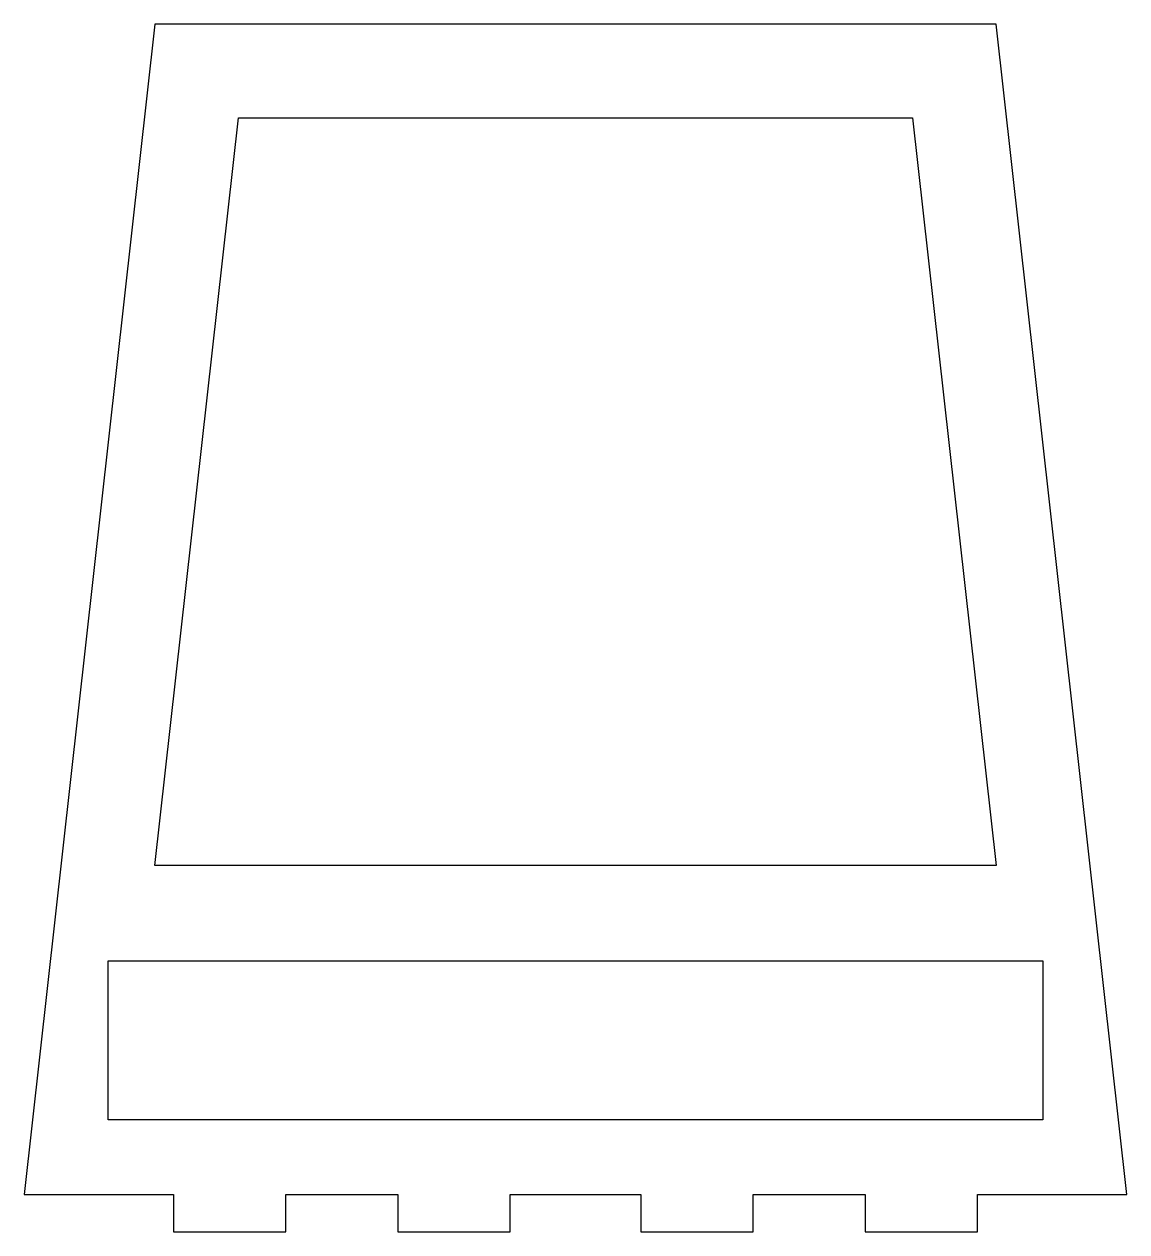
# Model space of a CAD drawing. Header units: millimetres. Extents: x -118 to 0, y -4 to 125.
import ezdxf

# ---------------------------------------------------------------- set-up
doc = ezdxf.new("R2010")
doc.units = ezdxf.units.MM

msp = doc.modelspace()

# ---------------------------------------------------------------- linework, layer by layer
at = {"linetype": 'Continuous', "flags": 128}
for points in [[(-28, -4), (-16, -4), (-16, 0), (0, 0), (-14, 125.19), (-104, 125.19), (-118, 0), (-102, 0), (-102, -4), (-90, -4), (-90, 0), (-78, 0), (-78, -4), (-66, -4), (-66, 0), (-52, 0), (-52, -4), (-40, -4), (-40, 0), (-28, 0)], [(-104, 35.19), (-95.06, 115.19), (-22.94, 115.19), (-14, 35.19)], [(-109, 8), (-109, 25), (-9, 25), (-9, 8)]]:
    msp.add_lwpolyline(points, close=True, dxfattribs=at)

doc.saveas('drawing.dxf')
